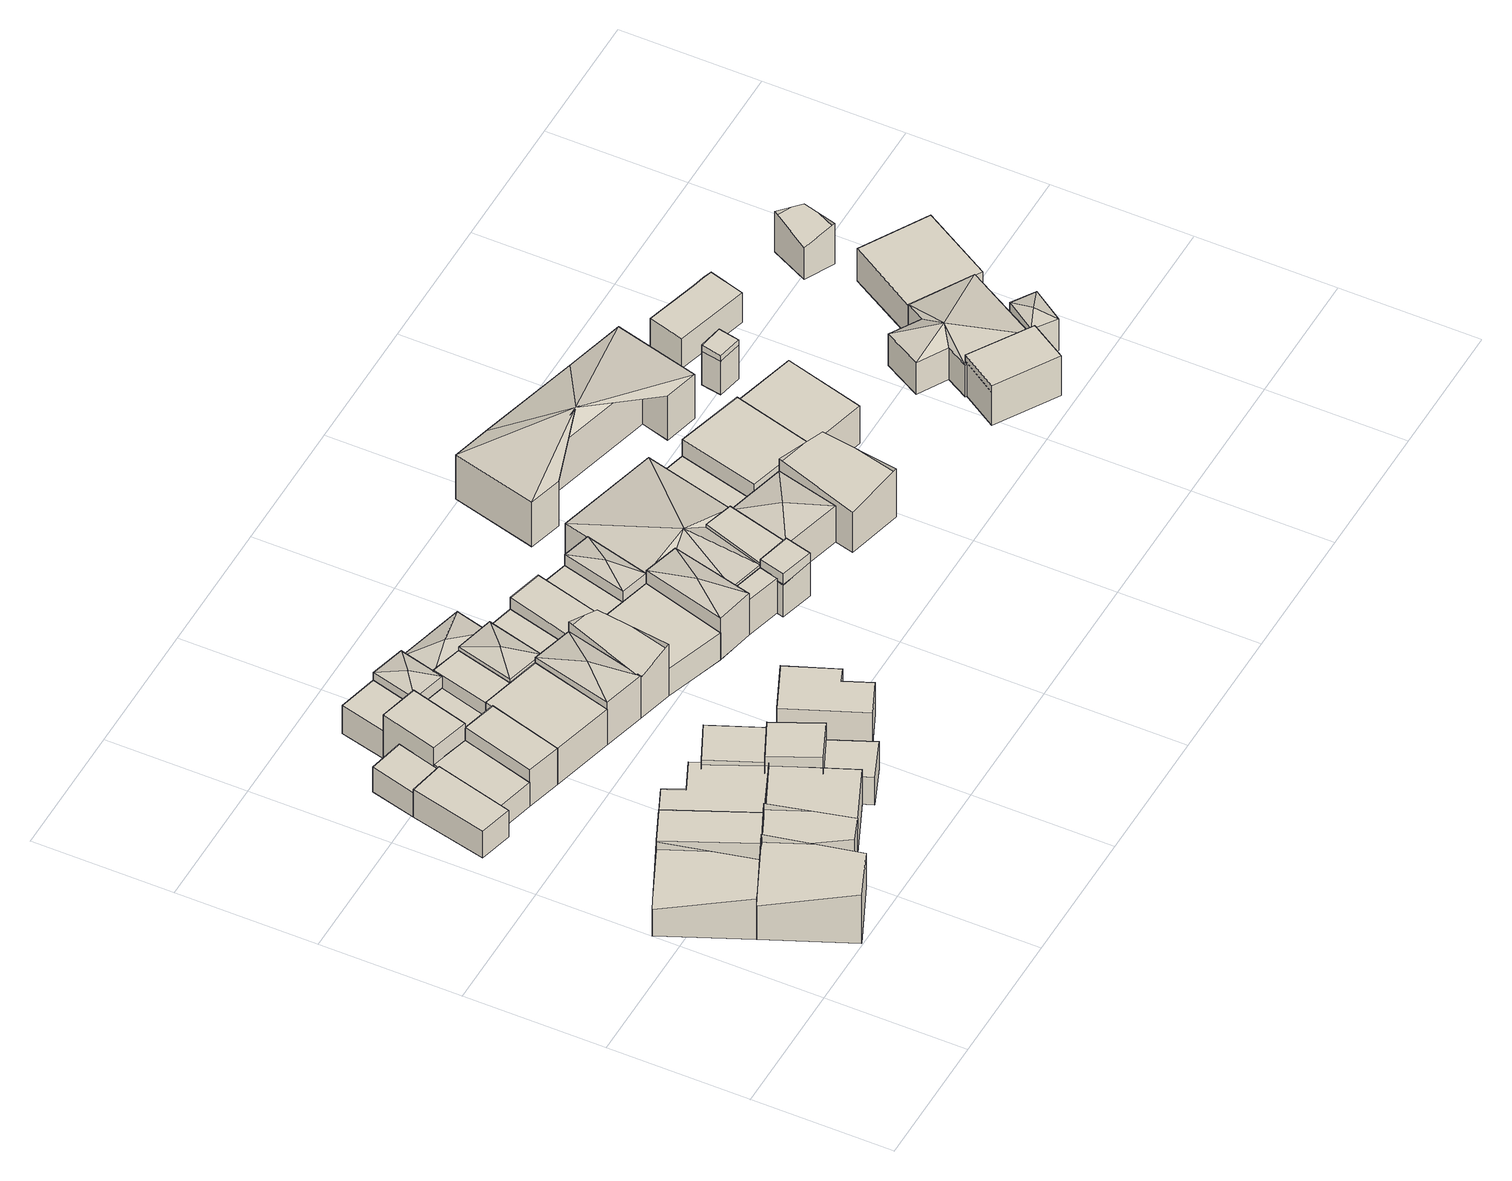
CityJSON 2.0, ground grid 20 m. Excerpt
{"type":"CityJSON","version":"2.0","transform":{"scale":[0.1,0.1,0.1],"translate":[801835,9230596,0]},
"CityObjects":{
"building1":{"type":"Building","attributes":{"Building Type":"Residential","Roof Shape":"gable","Roof Material":"Concrete Aluminum Tile","Roof Material Code":2,"Roof Direction":"southwest","Building Height":4.65,"Roof Slope":26.9,"Footprint Area":121.23,"Solar PV Capacity Low":15.18,"Solar PV Capacity High":19.94,"Solar Annual Energy Low":21887,"Solar Annual Energy High":28845,"Suitable PV Area":90.62},"geometry":[{"type":"MultiSurface","lod":"2.2","boundaries":[[[0,1,2,3]],[[3,2,4,5]],[[2,1,6,4]],[[1,0,7,6]],[[0,3,5,7]],[[5,4,6,7]]]}]},
"building2":{"type":"Building","attributes":{"Building Type":"Residential","Roof Shape":"gable","Roof Material":"Concrete Aluminum Tile","Roof Material Code":2,"Roof Direction":"southwest","Building Height":5.88,"Roof Slope":29.2,"Footprint Area":129.16,"Solar PV Capacity Low":16.17,"Solar PV Capacity High":21.24,"Solar Annual Energy Low":23319,"Solar Annual Energy High":30732,"Suitable PV Area":96.55},"geometry":[{"type":"MultiSurface","lod":"2.2","boundaries":[[[8,9,10,0]],[[0,10,11,12]],[[10,9,13,11]],[[9,8,14,13]],[[8,0,12,14]],[[12,11,13,14]]]}]},
"building3":{"type":"Building","attributes":{"Building Type":"Residential","Roof Shape":"shed","Roof Material":"Concrete Aluminum Tile","Roof Material Code":2,"Roof Direction":"southwest","Building Height":7.3,"Roof Slope":12.1,"Footprint Area":70.91,"Solar PV Capacity Low":8.88,"Solar PV Capacity High":11.66,"Solar Annual Energy Low":12802,"Solar Annual Energy High":16873,"Suitable PV Area":53.01},"geometry":[{"type":"MultiSurface","lod":"2.2","boundaries":[[[1,15,16,2]],[[2,16,17,18]],[[16,15,19,17]],[[15,1,20,19]],[[1,2,18,20]],[[18,17,19,20]]]}]},
"building4":{"type":"Building","attributes":{"Building Type":"Residential","Roof Shape":"shed","Roof Material":"Concrete Aluminum Tile","Roof Material Code":2,"Roof Direction":"northwest","Building Height":4.56,"Roof Slope":16.1,"Footprint Area":57.51,"Solar PV Capacity Low":7.2,"Solar PV Capacity High":9.46,"Solar Annual Energy Low":10382,"Solar Annual Energy High":13683,"Suitable PV Area":42.99},"geometry":[{"type":"MultiSurface","lod":"2.2","boundaries":[[[21,22,23,24]],[[24,23,25,26]],[[23,22,27,25]],[[22,21,28,27]],[[21,24,26,28]],[[26,25,27,28]]]}]},
"building5":{"type":"Building","attributes":{"Building Type":"Residential","Roof Shape":"gable","Roof Material":"Concrete Aluminum Tile","Roof Material Code":2,"Roof Direction":"southwest","Building Height":6.14,"Roof Slope":25.5,"Footprint Area":67.83,"Solar PV Capacity Low":8.49,"Solar PV Capacity High":11.16,"Solar Annual Energy Low":12247,"Solar Annual Energy High":16141,"Suitable PV Area":50.71},"geometry":[{"type":"MultiSurface","lod":"2.2","boundaries":[[[29,30,31,10]],[[10,31,32,33]],[[31,30,34,32]],[[30,29,35,34]],[[29,10,33,35]],[[33,32,34,35]]]}]},
"building6":{"type":"Building","attributes":{"Building Type":"Residential","Roof Shape":"shed","Roof Material":"Concrete Aluminum Tile","Roof Material Code":2,"Roof Direction":"northwest","Building Height":4.22,"Roof Slope":10.5,"Footprint Area":34.71,"Solar PV Capacity Low":4.35,"Solar PV Capacity High":5.71,"Solar Annual Energy Low":6267,"Solar Annual Energy High":8260,"Suitable PV Area":25.95},"geometry":[{"type":"MultiSurface","lod":"2.2","boundaries":[[[22,21,36,37]],[[37,36,38,39]],[[36,21,40,38]],[[21,22,41,40]],[[22,37,39,41]],[[39,38,40,41]]]}]},
"building7":{"type":"Building","attributes":{"Building Type":"Residential","Roof Shape":"shed","Roof Material":"Concrete Aluminum Tile","Roof Material Code":2,"Roof Direction":"northwest","Building Height":4.2,"Roof Slope":18.5,"Footprint Area":62.08,"Solar PV Capacity Low":7.77,"Solar PV Capacity High":10.21,"Solar Annual Energy Low":11209,"Solar Annual Energy High":14772,"Suitable PV Area":46.41},"geometry":[{"type":"MultiSurface","lod":"2.2","boundaries":[[[42,43,44,45]],[[45,44,46,47]],[[44,43,48,46]],[[43,42,49,48]],[[42,45,47,49]],[[47,46,48,49]]]}]},
"building8":{"type":"Building","attributes":{"Building Type":"Residential","Roof Shape":"shed","Roof Material":"Concrete Aluminum Tile","Roof Material Code":2,"Roof Direction":"southwest","Building Height":5.67,"Roof Slope":17,"Footprint Area":119.1,"Solar PV Capacity Low":14.91,"Solar PV Capacity High":19.59,"Solar Annual Energy Low":21504,"Solar Annual Energy High":28340,"Suitable PV Area":89.03},"geometry":[{"type":"MultiSurface","lod":"2.2","boundaries":[[[50,51,52,53,54,55]],[[55,54,56,57]],[[54,53,58,56]],[[53,52,59,58]],[[52,51,60,59]],[[51,50,61,60]],[[50,55,57,61]],[[57,56,58,59,60,61]]]}]},
"building9":{"type":"Building","attributes":{"Building Type":"Residential","Roof Shape":"flat","Roof Material":"Concrete Aluminum Tile","Roof Material Code":2,"Roof Direction":"southwest","Building Height":5.99,"Roof Slope":12.7,"Footprint Area":101.89,"Solar PV Capacity Low":12.76,"Solar PV Capacity High":16.76,"Solar Annual Energy Low":18395,"Solar Annual Energy High":24243,"Suitable PV Area":76.16},"geometry":[{"type":"MultiSurface","lod":"2.2","boundaries":[[[30,62,63,31]],[[31,63,64,65]],[[63,62,66,64]],[[62,30,67,66]],[[30,31,65,67]],[[65,64,66,67]]]}]},
"building10":{"type":"Building","attributes":{"Building Type":"Residential","Roof Shape":"shed","Roof Material":"Concrete Aluminum Tile","Roof Material Code":2,"Roof Direction":"northwest","Building Height":6.35,"Roof Slope":17.6,"Footprint Area":55.34,"Solar PV Capacity Low":6.93,"Solar PV Capacity High":9.1,"Solar Annual Energy Low":9992,"Solar Annual Energy High":13169,"Suitable PV Area":41.37},"geometry":[{"type":"MultiSurface","lod":"2.2","boundaries":[[[45,44,68,69]],[[69,68,70,71]],[[68,44,72,70]],[[44,45,73,72]],[[45,69,71,73]],[[71,70,72,73]]]}]},
"building11":{"type":"Building","attributes":{"Building Type":"Residential","Roof Shape":"shed","Roof Material":"Concrete Aluminum Tile","Roof Material Code":2,"Roof Direction":"northwest","Building Height":7.34,"Roof Slope":17.6,"Footprint Area":49.17,"Solar PV Capacity Low":6.16,"Solar PV Capacity High":8.09,"Solar Annual Energy Low":8877,"Solar Annual Energy High":11699,"Suitable PV Area":36.75},"geometry":[{"type":"MultiSurface","lod":"2.2","boundaries":[[[74,75,76,45]],[[45,76,77,78]],[[76,75,79,77]],[[75,74,80,79]],[[74,45,78,80]],[[78,77,79,80]]]}]},
"building12":{"type":"Building","attributes":{"Building Type":"Residential","Roof Shape":"flat","Roof Material":"Concrete Aluminum Tile","Roof Material Code":2,"Roof Direction":"southwest","Building Height":6.65,"Roof Slope":7.7,"Footprint Area":48.66,"Solar PV Capacity Low":6.09,"Solar PV Capacity High":8,"Solar Annual Energy Low":8785,"Solar Annual Energy High":11577,"Suitable PV Area":36.37},"geometry":[{"type":"MultiSurface","lod":"2.2","boundaries":[[[81,82,83,84]],[[84,83,85,86]],[[83,82,87,85]],[[82,81,88,87]],[[81,84,86,88]],[[86,85,87,88]]]}]},
"building13":{"type":"Building","attributes":{"Building Type":"Residential","Roof Shape":"shed","Roof Material":"Concrete Aluminum Tile","Roof Material Code":2,"Roof Direction":"northwest","Building Height":4.8,"Roof Slope":10,"Footprint Area":39.19,"Solar PV Capacity Low":4.91,"Solar PV Capacity High":6.44,"Solar Annual Energy Low":7075,"Solar Annual Energy High":9324,"Suitable PV Area":29.29},"geometry":[{"type":"MultiSurface","lod":"2.2","boundaries":[[[89,90,75,74]],[[74,75,91,92]],[[75,90,93,91]],[[90,89,94,93]],[[89,74,92,94]],[[92,91,93,94]]]}]},
"building14":{"type":"Building","attributes":{"Building Type":"Residential","Roof Shape":"shed","Roof Material":"Concrete Aluminum Tile","Roof Material Code":2,"Roof Direction":"southwest","Building Height":7.54,"Roof Slope":18.4,"Footprint Area":44.99,"Solar PV Capacity Low":5.63,"Solar PV Capacity High":7.4,"Solar Annual Energy Low":8123,"Solar Annual Energy High":10705,"Suitable PV Area":33.63},"geometry":[{"type":"MultiSurface","lod":"2.2","boundaries":[[[84,83,95,96]],[[96,95,97,98]],[[95,83,99,97]],[[83,84,100,99]],[[84,96,98,100]],[[98,97,99,100]]]}]},
"building15":{"type":"Building","attributes":{"Building Type":"Residential","Roof Shape":"shed","Roof Material":"Concrete Aluminum Tile","Roof Material Code":2,"Roof Direction":"northwest","Building Height":4.02,"Roof Slope":15.3,"Footprint Area":42.86,"Solar PV Capacity Low":5.37,"Solar PV Capacity High":7.05,"Solar Annual Energy Low":7739,"Solar Annual Energy High":10199,"Suitable PV Area":32.04},"geometry":[{"type":"MultiSurface","lod":"2.2","boundaries":[[[101,102,45,69]],[[69,45,103,104]],[[45,102,105,103]],[[102,101,106,105]],[[101,69,104,106]],[[104,103,105,106]]]}]},
"building16":{"type":"Building","attributes":{"Building Type":"Residential","Roof Shape":"flat","Roof Material":"Concrete Aluminum Tile","Roof Material Code":2,"Roof Direction":"southwest","Building Height":4.84,"Roof Slope":11.2,"Footprint Area":40.73,"Solar PV Capacity Low":5.1,"Solar PV Capacity High":6.7,"Solar Annual Energy Low":7353,"Solar Annual Energy High":9691,"Suitable PV Area":30.44},"geometry":[{"type":"MultiSurface","lod":"2.2","boundaries":[[[107,108,96,95]],[[95,96,109,110]],[[96,108,111,109]],[[108,107,112,111]],[[107,95,110,112]],[[110,109,111,112]]]}]},
"building17":{"type":"Building","attributes":{"Building Type":"Residential","Roof Shape":"shed","Roof Material":"Concrete Aluminum Tile","Roof Material Code":2,"Roof Direction":"northwest","Building Height":6.22,"Roof Slope":14.7,"Footprint Area":110.43,"Solar PV Capacity Low":13.83,"Solar PV Capacity High":18.16,"Solar Annual Energy Low":19937,"Solar Annual Energy High":26275,"Suitable PV Area":82.54},"geometry":[{"type":"MultiSurface","lod":"2.2","boundaries":[[[113,68,114,115]],[[115,114,116,117]],[[114,68,70,116]],[[68,113,118,70]],[[113,115,117,118]],[[117,116,70,118]]]}]},
"building18":{"type":"Building","attributes":{"Building Type":"Residential","Roof Shape":"hip","Roof Material":"Concrete Aluminum Tile","Roof Material Code":2,"Roof Direction":"northwest","Building Height":6.21,"Roof Slope":26.1,"Footprint Area":35.09,"Solar PV Capacity Low":4.39,"Solar PV Capacity High":5.77,"Solar Annual Energy Low":6336,"Solar Annual Energy High":8350,"Suitable PV Area":26.23},"geometry":[{"type":"MultiSurface","lod":"2.2","boundaries":[[[119,89,102,101]],[[101,102,120,121]],[[102,89,122,120]],[[89,119,123,122]],[[119,101,121,123]],[[121,120,124]],[[120,122,124]],[[122,123,124]],[[123,121,124]]]}]},
"building19":{"type":"Building","attributes":{"Building Type":"Residential","Roof Shape":"flat","Roof Material":"Concrete Aluminum Tile","Roof Material Code":2,"Roof Direction":"northwest","Building Height":6.35,"Roof Slope":9.7,"Footprint Area":40.34,"Solar PV Capacity Low":5.05,"Solar PV Capacity High":6.63,"Solar Annual Energy Low":7284,"Solar Annual Energy High":9599,"Suitable PV Area":30.16},"geometry":[{"type":"MultiSurface","lod":"2.2","boundaries":[[[125,126,113,127]],[[127,113,128,129]],[[113,126,130,128]],[[126,125,131,130]],[[125,127,129,131]],[[129,128,130,131]]]}]},
"building20":{"type":"Building","attributes":{"Building Type":"Residential","Roof Shape":"hip","Roof Material":"Concrete Aluminum Tile","Roof Material Code":2,"Roof Direction":"northwest","Building Height":7.43,"Roof Slope":25,"Footprint Area":73.97,"Solar PV Capacity Low":9.26,"Solar PV Capacity High":12.16,"Solar Annual Energy Low":13355,"Solar Annual Energy High":17601,"Suitable PV Area":55.29},"geometry":[{"type":"MultiSurface","lod":"2.2","boundaries":[[[115,114,132,133]],[[133,132,134,135]],[[132,114,136,134]],[[114,115,137,136]],[[115,133,135,137]],[[135,134,138]],[[134,136,138]],[[136,137,138]],[[137,135,138]]]}]},
"building21":{"type":"Building","attributes":{"Building Type":"Residential","Roof Shape":"hip","Roof Material":"Concrete Aluminum Tile","Roof Material Code":2,"Roof Direction":"northwest","Building Height":6.99,"Roof Slope":26.4,"Footprint Area":50.69,"Solar PV Capacity Low":6.35,"Solar PV Capacity High":8.34,"Solar Annual Energy Low":9153,"Solar Annual Energy High":12062,"Suitable PV Area":37.89},"geometry":[{"type":"MultiSurface","lod":"2.2","boundaries":[[[139,125,127,140]],[[140,127,141,142]],[[127,125,143,141]],[[125,139,144,143]],[[139,140,142,144]],[[142,141,145]],[[141,143,145]],[[143,144,145]],[[144,142,145]]]}]},
"building22":{"type":"Building","attributes":{"Building Type":"Residential","Roof Shape":"flat","Roof Material":"Concrete Aluminum Tile","Roof Material Code":2,"Roof Direction":"southwest","Building Height":5.5,"Roof Slope":9.4,"Footprint Area":79.69,"Solar PV Capacity Low":9.98,"Solar PV Capacity High":13.11,"Solar Annual Energy Low":14388,"Solar Annual Energy High":18962,"Suitable PV Area":59.57},"geometry":[{"type":"MultiSurface","lod":"2.2","boundaries":[[[146,147,148,149,150,151]],[[151,150,152,153]],[[150,149,154,152]],[[149,148,155,154]],[[148,147,156,155]],[[147,146,157,156]],[[146,151,153,157]],[[153,152,154,155,156,157]]]}]},
"building23":{"type":"Building","attributes":{"Building Type":"Residential","Roof Shape":"hip","Roof Material":"Concrete Aluminum Tile","Roof Material Code":2,"Roof Direction":"northwest","Building Height":5.24,"Roof Slope":28.3,"Footprint Area":56.77,"Solar PV Capacity Low":7.11,"Solar PV Capacity High":9.34,"Solar Annual Energy Low":10249,"Solar Annual Energy High":13507,"Suitable PV Area":42.43},"geometry":[{"type":"MultiSurface","lod":"2.2","boundaries":[[[158,119,126,139]],[[139,126,159,160]],[[126,119,161,159]],[[119,158,162,161]],[[158,139,160,162]],[[160,159,163]],[[159,161,163]],[[161,162,163]],[[162,160,163]]]}]},
"building24":{"type":"Building","attributes":{"Building Type":"Residential","Roof Shape":"gable","Roof Material":"Concrete Aluminum Tile","Roof Material Code":2,"Roof Direction":"northwest","Building Height":7.12,"Roof Slope":34.3,"Footprint Area":63.24,"Solar PV Capacity Low":7.92,"Solar PV Capacity High":10.4,"Solar Annual Energy Low":11417,"Solar Annual Energy High":15047,"Suitable PV Area":47.27},"geometry":[{"type":"MultiSurface","lod":"2.2","boundaries":[[[133,132,164,165]],[[165,164,166,167]],[[164,132,168,166]],[[132,133,169,168]],[[133,165,167,169]],[[167,166,168,169]]]}]},
"building25":{"type":"Building","attributes":{"Building Type":"Residential","Roof Shape":"flat","Roof Material":"Concrete Aluminum Tile","Roof Material Code":2,"Roof Direction":"northwest","Building Height":4.75,"Roof Slope":14.1,"Footprint Area":48.12,"Solar PV Capacity Low":6.03,"Solar PV Capacity High":7.91,"Solar Annual Energy Low":8688,"Solar Annual Energy High":11450,"Suitable PV Area":35.97},"geometry":[{"type":"MultiSurface","lod":"2.2","boundaries":[[[170,171,140,133]],[[133,140,172,173]],[[140,171,174,172]],[[171,170,175,174]],[[170,133,173,175]],[[173,172,174,175]]]}]},
"building26":{"type":"Building","attributes":{"Building Type":"Residential","Roof Shape":"shed","Roof Material":"Concrete Aluminum Tile","Roof Material Code":2,"Roof Direction":"northwest","Building Height":6.57,"Roof Slope":16.2,"Footprint Area":51.38,"Solar PV Capacity Low":6.43,"Solar PV Capacity High":8.45,"Solar Annual Energy Low":9276,"Solar Annual Energy High":12225,"Suitable PV Area":38.4},"geometry":[{"type":"MultiSurface","lod":"2.2","boundaries":[[[176,170,133,165]],[[165,133,177,178]],[[133,170,179,177]],[[170,176,180,179]],[[176,165,178,180]],[[178,177,179,180]]]}]},
"building27":{"type":"Building","attributes":{"Building Type":"Residential","Roof Shape":"shed","Roof Material":"Concrete Aluminum Tile","Roof Material Code":2,"Roof Direction":"northwest","Building Height":4.67,"Roof Slope":16.4,"Footprint Area":110.45,"Solar PV Capacity Low":13.83,"Solar PV Capacity High":18.16,"Solar Annual Energy Low":19940,"Solar Annual Energy High":26280,"Suitable PV Area":82.56},"geometry":[{"type":"MultiSurface","lod":"2.2","boundaries":[[[165,164,181,182]],[[182,181,183,184]],[[181,164,185,183]],[[164,165,186,185]],[[165,182,184,186]],[[184,183,185,186]]]}]},
"building28":{"type":"Building","attributes":{"Building Type":"Residential","Roof Shape":"flat","Roof Material":"Concrete Aluminum Tile","Roof Material Code":2,"Roof Direction":"northwest","Building Height":4.85,"Roof Slope":14.7,"Footprint Area":47.16,"Solar PV Capacity Low":5.9,"Solar PV Capacity High":7.76,"Solar Annual Energy Low":8515,"Solar Annual Energy High":11221,"Suitable PV Area":35.25},"geometry":[{"type":"MultiSurface","lod":"2.2","boundaries":[[[187,188,165,189]],[[189,165,190,191]],[[165,188,192,190]],[[188,187,193,192]],[[187,189,191,193]],[[191,190,192,193]]]}]},
"building29":{"type":"Building","attributes":{"Building Type":"Residential","Roof Shape":"hip","Roof Material":"Concrete Aluminum Tile","Roof Material Code":2,"Roof Direction":"northwest","Building Height":7.22,"Roof Slope":20.4,"Footprint Area":67.19,"Solar PV Capacity Low":8.41,"Solar PV Capacity High":11.05,"Solar Annual Energy Low":12131,"Solar Annual Energy High":15987,"Suitable PV Area":50.22},"geometry":[{"type":"MultiSurface","lod":"2.2","boundaries":[[[194,182,181,195]],[[195,181,196,197]],[[181,182,198,196]],[[182,194,199,198]],[[194,195,197,199]],[[197,196,200]],[[196,198,200]],[[198,199,200]],[[199,197,200]]]}]},
"building30":{"type":"Building","attributes":{"Building Type":"Residential","Roof Shape":"hip","Roof Material":"Concrete Aluminum Tile","Roof Material Code":2,"Roof Direction":"northwest","Building Height":6.75,"Roof Slope":26.5,"Footprint Area":42.06,"Solar PV Capacity Low":5.27,"Solar PV Capacity High":6.92,"Solar Annual Energy Low":7594,"Solar Annual Energy High":10009,"Suitable PV Area":31.44},"geometry":[{"type":"MultiSurface","lod":"2.2","boundaries":[[[201,187,189,182]],[[182,189,202,203]],[[189,187,204,202]],[[187,201,205,204]],[[201,182,203,205]],[[203,202,206]],[[202,204,206]],[[204,205,206]],[[205,203,206]]]}]},
"building31":{"type":"Building","attributes":{"Building Type":"Residential","Roof Shape":"shed","Roof Material":"Concrete Aluminum Tile","Roof Material Code":2,"Roof Direction":"northwest","Building Height":6.05,"Roof Slope":12.8,"Footprint Area":14.25,"Solar PV Capacity Low":1.78,"Solar PV Capacity High":2.34,"Solar Annual Energy Low":2573,"Solar Annual Energy High":3391,"Suitable PV Area":10.65},"geometry":[{"type":"MultiSurface","lod":"2.2","boundaries":[[[207,208,195,209]],[[209,195,210,211]],[[195,208,212,210]],[[208,207,213,212]],[[207,209,211,213]],[[211,210,212,213]]]}]},
"building32":{"type":"Building","attributes":{"Building Type":"Residential","Roof Shape":"gable","Roof Material":"Concrete Aluminum Tile","Roof Material Code":2,"Roof Direction":"northwest","Building Height":5.51,"Roof Slope":25.3,"Footprint Area":19.11,"Solar PV Capacity Low":2.39,"Solar PV Capacity High":3.14,"Solar Annual Energy Low":3450,"Solar Annual Energy High":4547,"Suitable PV Area":14.29},"geometry":[{"type":"MultiSurface","lod":"2.2","boundaries":[[[214,207,215,216]],[[216,215,217,218]],[[215,207,219,217]],[[207,214,220,219]],[[214,216,218,220]],[[218,217,219,220]]]}]},
"building33":{"type":"Building","attributes":{"Building Type":"Residential","Roof Shape":"flat","Roof Material":"Concrete Glazed Tile","Roof Material Code":1,"Roof Direction":"northwest","Building Height":7.52,"Roof Slope":13.1,"Footprint Area":19.11,"Solar PV Capacity Low":2.39,"Solar PV Capacity High":3.14,"Solar Annual Energy Low":3450,"Solar Annual Energy High":4547,"Suitable PV Area":14.29},"geometry":[{"type":"MultiSurface","lod":"2.2","boundaries":[[[214,207,215,216]],[[216,215,221,222]],[[215,207,223,221]],[[207,214,224,223]],[[214,216,222,224]],[[222,221,223,224]]]}]},
"building34":{"type":"Building","attributes":{"Building Type":"Residential","Roof Shape":"flat","Roof Material":"Concrete Glazed Tile","Roof Material Code":1,"Roof Direction":"northwest","Building Height":5.16,"Roof Slope":9.8,"Footprint Area":46.21,"Solar PV Capacity Low":5.79,"Solar PV Capacity High":7.6,"Solar Annual Energy Low":8343,"Solar Annual Energy High":10996,"Suitable PV Area":34.54},"geometry":[{"type":"MultiSurface","lod":"2.2","boundaries":[[[225,207,214,226]],[[226,214,227,228]],[[214,207,229,227]],[[207,225,230,229]],[[225,226,228,230]],[[228,227,229,230]]]}]},
"building35":{"type":"Building","attributes":{"Building Type":"Residential","Roof Shape":"shed","Roof Material":"Concrete Glazed Tile","Roof Material Code":1,"Roof Direction":"northwest","Building Height":6.77,"Roof Slope":19.8,"Footprint Area":43.98,"Solar PV Capacity Low":5.51,"Solar PV Capacity High":7.23,"Solar Annual Energy Low":7940,"Solar Annual Energy High":10465,"Suitable PV Area":32.88},"geometry":[{"type":"MultiSurface","lod":"2.2","boundaries":[[[231,207,214,226]],[[226,214,232,233]],[[214,207,234,232]],[[207,231,235,234]],[[231,226,233,235]],[[233,232,234,235]]]}]},
"building36":{"type":"Building","attributes":{"Building Type":"Residential","Roof Shape":"hip","Roof Material":"Concrete Aluminum Tile","Roof Material Code":2,"Roof Direction":"northwest","Building Height":6.51,"Roof Slope":21.7,"Footprint Area":262.11,"Solar PV Capacity Low":32.82,"Solar PV Capacity High":43.1,"Solar Annual Energy Low":47323,"Solar Annual Energy High":62368,"Suitable PV Area":195.93},"geometry":[{"type":"MultiSurface","lod":"2.2","boundaries":[[[236,237,238,182,194,208,207,231]],[[231,207,239,240]],[[207,208,241,239]],[[208,194,242,241]],[[194,182,243,242]],[[182,238,244,243]],[[238,237,245,244]],[[237,236,246,245]],[[236,231,240,246]],[[240,239,247]],[[239,241,247]],[[241,242,247]],[[242,243,247]],[[243,244,247]],[[244,245,247]],[[245,246,247]],[[246,240,247]]]}]},
"building37":{"type":"Building","attributes":{"Building Type":"Residential","Roof Shape":"hip","Roof Material":"Concrete Aluminum Tile","Roof Material Code":2,"Roof Direction":"northwest","Building Height":6.29,"Roof Slope":21.6,"Footprint Area":85.19,"Solar PV Capacity Low":10.67,"Solar PV Capacity High":14.01,"Solar Annual Energy Low":15380,"Solar Annual Energy High":20270,"Suitable PV Area":63.68},"geometry":[{"type":"MultiSurface","lod":"2.2","boundaries":[[[226,214,248,249]],[[249,248,250,251]],[[248,214,252,250]],[[214,226,253,252]],[[226,249,251,253]],[[251,250,254]],[[250,252,254]],[[252,253,254]],[[253,251,254]]]}]},
"building38":{"type":"Building","attributes":{"Building Type":"Residential","Roof Shape":"flat","Roof Material":"Concrete Aluminum Tile","Roof Material Code":2,"Roof Direction":"northwest","Building Height":4.48,"Roof Slope":9.7,"Footprint Area":52.33,"Solar PV Capacity Low":6.55,"Solar PV Capacity High":8.61,"Solar Annual Energy Low":9447,"Solar Annual Energy High":12451,"Suitable PV Area":39.11},"geometry":[{"type":"MultiSurface","lod":"2.2","boundaries":[[[255,256,236,257]],[[257,236,258,259]],[[236,256,260,258]],[[256,255,261,260]],[[255,257,259,261]],[[259,258,260,261]]]}]},
"building39":{"type":"Building","attributes":{"Building Type":"Residential","Roof Shape":"gable","Roof Material":"Concrete Aluminum Tile","Roof Material Code":2,"Roof Direction":"northwest","Building Height":6.97,"Roof Slope":28.1,"Footprint Area":98.59,"Solar PV Capacity Low":12.34,"Solar PV Capacity High":16.21,"Solar Annual Energy Low":17800,"Solar Annual Energy High":23459,"Suitable PV Area":73.7},"geometry":[{"type":"MultiSurface","lod":"2.2","boundaries":[[[249,262,263,264]],[[264,263,265,266]],[[263,262,267,265]],[[262,249,268,267]],[[249,264,266,268]],[[266,265,267,268]]]}]},
"building40":{"type":"Building","attributes":{"Building Type":"Residential","Roof Shape":"flat","Roof Material":"Concrete Aluminum Tile","Roof Material Code":2,"Roof Direction":"northwest","Building Height":7.43,"Roof Slope":6.3,"Footprint Area":118.79,"Solar PV Capacity Low":14.87,"Solar PV Capacity High":19.53,"Solar Annual Energy Low":21446,"Solar Annual Energy High":28264,"Suitable PV Area":88.79},"geometry":[{"type":"MultiSurface","lod":"2.2","boundaries":[[[269,255,257,270]],[[270,257,271,272]],[[257,255,273,271]],[[255,269,274,273]],[[269,270,272,274]],[[272,271,273,274]]]}]},
"building41":{"type":"Building","attributes":{"Building Type":"Residential","Roof Shape":"hip","Roof Material":"Concrete Glazed Tile","Roof Material Code":1,"Roof Direction":"northwest","Building Height":7.66,"Roof Slope":27.2,"Footprint Area":297.19,"Solar PV Capacity Low":37.21,"Solar PV Capacity High":48.87,"Solar Annual Energy Low":53656,"Solar Annual Energy High":70714,"Suitable PV Area":222.15},"geometry":[{"type":"MultiSurface","lod":"2.2","boundaries":[[[275,276,277,278,279,280,281,282,283,284]],[[284,283,285,286]],[[283,282,287,285]],[[282,281,288,287]],[[281,280,289,288]],[[280,279,290,289]],[[279,278,291,290]],[[278,277,292,291]],[[277,276,293,292]],[[276,275,294,293]],[[275,284,286,294]],[[286,285,295]],[[285,287,295]],[[287,288,295]],[[288,289,295]],[[289,290,295]],[[290,291,295]],[[291,292,295]],[[292,293,295]],[[293,294,295]],[[294,286,295]]]}]},
"building42":{"type":"Building","attributes":{"Building Type":"Residential","Roof Shape":"shed","Roof Material":"Concrete Aluminum Tile","Roof Material Code":2,"Roof Direction":"northwest","Building Height":6.5,"Roof Slope":11,"Footprint Area":115.59,"Solar PV Capacity Low":14.47,"Solar PV Capacity High":19.01,"Solar Annual Energy Low":20869,"Solar Annual Energy High":27503,"Suitable PV Area":86.4},"geometry":[{"type":"MultiSurface","lod":"2.2","boundaries":[[[296,297,270,298]],[[298,270,299,300]],[[270,297,301,299]],[[297,296,302,301]],[[296,298,300,302]],[[300,299,301,302]]]}]},
"building43":{"type":"Building","attributes":{"Building Type":"Residential","Roof Shape":"hip","Roof Material":"Concrete Aluminum Tile","Roof Material Code":2,"Roof Direction":"northwest","Building Height":5.75,"Roof Slope":23.4,"Footprint Area":10.53,"Solar PV Capacity Low":1.32,"Solar PV Capacity High":1.73,"Solar Annual Energy Low":1901,"Solar Annual Energy High":2505,"Suitable PV Area":7.87},"geometry":[{"type":"MultiSurface","lod":"2.2","boundaries":[[[303,304,305,306]],[[306,305,307,308]],[[305,304,309,307]],[[304,303,310,309]],[[303,306,308,310]],[[308,307,311]],[[307,309,311]],[[309,310,311]],[[310,308,311]]]}]},
"building44":{"type":"Building","attributes":{"Building Type":"Residential","Roof Shape":"shed","Roof Material":"Concrete Glazed Tile","Roof Material Code":1,"Roof Direction":"northwest","Building Height":6.8,"Roof Slope":17.1,"Footprint Area":10.53,"Solar PV Capacity Low":1.32,"Solar PV Capacity High":1.73,"Solar Annual Energy Low":1901,"Solar Annual Energy High":2505,"Suitable PV Area":7.87},"geometry":[{"type":"MultiSurface","lod":"2.2","boundaries":[[[303,304,305,306]],[[306,305,312,313]],[[305,304,314,312]],[[304,303,315,314]],[[303,306,313,315]],[[313,312,314,315]]]}]},
"building45":{"type":"Building","attributes":{"Building Type":"Residential","Roof Shape":"flat","Roof Material":"Concrete Aluminum Tile","Roof Material Code":2,"Roof Direction":"northwest","Building Height":6.89,"Roof Slope":12.4,"Footprint Area":64.18,"Solar PV Capacity Low":8.04,"Solar PV Capacity High":10.56,"Solar Annual Energy Low":11588,"Solar Annual Energy High":15272,"Suitable PV Area":47.98},"geometry":[{"type":"MultiSurface","lod":"2.2","boundaries":[[[316,317,318,319]],[[319,318,320,321]],[[318,317,322,320]],[[317,316,323,322]],[[316,319,321,323]],[[321,320,322,323]]]}]},
"building46":{"type":"Building","attributes":{"Building Type":"Residential","Roof Shape":"shed","Roof Material":"Concrete Aluminum Tile","Roof Material Code":2,"Roof Direction":"northwest","Building Height":5.74,"Roof Slope":10.6,"Footprint Area":64.18,"Solar PV Capacity Low":8.04,"Solar PV Capacity High":10.56,"Solar Annual Energy Low":11588,"Solar Annual Energy High":15272,"Suitable PV Area":47.98},"geometry":[{"type":"MultiSurface","lod":"2.2","boundaries":[[[316,317,318,319]],[[319,318,324,325]],[[318,317,326,324]],[[317,316,327,326]],[[316,319,325,327]],[[325,324,326,327]]]}]},
"building47":{"type":"Building","attributes":{"Building Type":"Residential","Roof Shape":"flat","Roof Material":"Concrete Glazed Tile","Roof Material Code":1,"Roof Direction":"northwest","Building Height":5.22,"Roof Slope":12.2,"Footprint Area":58.05,"Solar PV Capacity Low":7.27,"Solar PV Capacity High":9.55,"Solar Annual Energy Low":10481,"Solar Annual Energy High":13813,"Suitable PV Area":43.39},"geometry":[{"type":"MultiSurface","lod":"2.2","boundaries":[[[328,329,330,331,332,333]],[[333,332,334,335]],[[332,331,336,334]],[[331,330,337,336]],[[330,329,338,337]],[[329,328,339,338]],[[328,333,335,339]],[[335,334,336,337,338,339]]]}]},
"building48":{"type":"Building","attributes":{"Building Type":"Residential","Roof Shape":"hip","Roof Material":"Concrete Aluminum Tile","Roof Material Code":2,"Roof Direction":"northwest","Building Height":5.49,"Roof Slope":23,"Footprint Area":154.34,"Solar PV Capacity Low":19.32,"Solar PV Capacity High":25.38,"Solar Annual Energy Low":27865,"Solar Annual Energy High":36723,"Suitable PV Area":115.37},"geometry":[{"type":"MultiSurface","lod":"2.2","boundaries":[[[340,341,342,343,344,345,346,347]],[[347,346,348,349]],[[346,345,350,348]],[[345,344,351,350]],[[344,343,352,351]],[[343,342,353,352]],[[342,341,354,353]],[[341,340,355,354]],[[340,347,349,355]],[[349,348,356]],[[348,350,356]],[[350,351,356]],[[351,352,356]],[[352,353,356]],[[353,354,356]],[[354,355,356]],[[355,349,356]]]}]},
"building49":{"type":"Building","attributes":{"Building Type":"Residential","Roof Shape":"hip","Roof Material":"Concrete Glazed Tile","Roof Material Code":1,"Roof Direction":"northwest","Building Height":5.54,"Roof Slope":25.9,"Footprint Area":21.28,"Solar PV Capacity Low":2.66,"Solar PV Capacity High":3.5,"Solar Annual Energy Low":3842,"Solar Annual Energy High":5064,"Suitable PV Area":15.91},"geometry":[{"type":"MultiSurface","lod":"2.2","boundaries":[[[357,358,359,360]],[[360,359,361,362]],[[359,358,363,361]],[[358,357,364,363]],[[357,360,362,364]],[[362,361,365]],[[361,363,365]],[[363,364,365]],[[364,362,365]]]}]},
"building50":{"type":"Building","attributes":{"Building Type":"Residential","Roof Shape":"shed","Roof Material":"Concrete Aluminum Tile","Roof Material Code":2,"Roof Direction":"northwest","Building Height":5.35,"Roof Slope":10.2,"Footprint Area":128.57,"Solar PV Capacity Low":16.1,"Solar PV Capacity High":21.14,"Solar Annual Energy Low":23213,"Solar Annual Energy High":30593,"Suitable PV Area":96.11},"geometry":[{"type":"MultiSurface","lod":"2.2","boundaries":[[[366,340,367,368]],[[368,367,369,370]],[[367,340,371,369]],[[340,366,372,371]],[[366,368,370,372]],[[370,369,371,372]]]}]},
"building51":{"type":"Building","attributes":{"Building Type":"Residential","Roof Shape":"gable","Roof Material":"Concrete Glazed Tile","Roof Material Code":1,"Roof Direction":"northwest","Building Height":5.45,"Roof Slope":32.7,"Footprint Area":29.44,"Solar PV Capacity Low":3.69,"Solar PV Capacity High":4.84,"Solar Annual Energy Low":5316,"Solar Annual Energy High":7006,"Suitable PV Area":22.01},"geometry":[{"type":"MultiSurface","lod":"2.2","boundaries":[[[373,374,375,376]],[[376,375,377,378]],[[375,374,379,377]],[[374,373,380,379]],[[373,376,378,380]],[[378,377,379,380]]]}]}
},
"vertices":[
[54,121,0],[140,158,0],[87,277,0],[1,239,0],[87,277,71],[1,239,46],[140,158,46],[54,121,71],
[107,2,0],[198,42,0],[145,161,0],[145,161,85],[54,121,59],[198,42,59],[107,2,85],
[190,180,0],[137,299,0],[137,299,73],[87,277,73],[190,180,75],[140,158,75],
[104,587,0],[53,597,0],[28,488,0],[76,476,0],[28,488,46],[76,476,46],[53,597,48],[104,587,48],
[192,55,0],[246,78,0],[198,184,0],[198,184,82],[145,161,61],[246,78,61],[192,55,82],
[121,651,0],[70,662,0],[121,651,43],[70,662,43],[104,587,42],[53,597,42],
[107,596,0],[80,491,0],[135,477,0],[163,581,0],[135,477,42],[163,581,44],[80,491,42],[107,596,45],
[198,292,0],[185,321,0],[137,300,0],[190,179,0],[284,221,0],[243,312,0],[284,221,60],[243,312,57],[190,179,61],[137,300,57],[185,321,57],[198,292,58],
[326,113,0],[280,219,0],[280,219,60],[198,184,60],[326,113,60],[246,78,60],
[185,464,0],[213,568,0],[185,464,63],[213,568,66],[135,477,64],[163,581,66],
[184,663,0],[128,677,0],[106,596,0],[106,596,74],[163,581,73],[128,677,76],[184,663,76],
[301,321,0],[245,295,0],[277,223,0],[333,249,0],[277,223,66],[333,249,66],[245,295,66],[301,321,66],
[201,728,0],[144,742,0],[128,677,48],[184,663,48],[144,742,49],[201,728,49],
[307,157,0],[363,182,0],[307,157,78],[363,182,77],[277,223,76],[333,249,75],
[234,649,0],[184,662,0],[163,581,40],[213,568,40],[184,662,42],[234,649,42],
[331,98,0],[390,122,0],[363,182,48],[307,157,48],[390,122,48],[331,98,48],
[215,579,0],[275,441,0],[305,556,0],[275,441,62],[305,556,65],[215,579,65],
[251,715,0],[184,662,62],[234,649,62],[201,728,62],[251,715,62],[218,689,68],
[282,651,0],[237,663,0],[260,568,0],[215,579,64],[260,568,64],[237,663,64],[282,651,64],
[335,425,0],[365,540,0],[335,425,74],[365,540,74],[275,441,74],[305,556,74],[320,491,83],
[339,637,0],[317,553,0],[260,568,70],[317,553,70],[282,651,70],[339,637,70],[300,602,77],
[457,209,0],[477,217,0],[447,288,0],[378,258,0],[425,149,0],[474,170,0],[425,149,55],[474,170,55],[378,258,55],[447,288,55],[477,217,55],[457,209,55],
[353,689,0],[237,663,52],[339,637,52],[251,715,52],[353,689,52],[295,676,60],
[386,412,0],[417,527,0],[386,412,90],[417,527,71],[335,425,71],[365,540,90],
[390,634,0],[342,646,0],[317,553,48],[365,540,48],[342,646,48],[390,634,48],
[441,621,0],[365,540,66],[417,527,66],[390,634,68],[441,621,68],
[472,384,0],[505,504,0],[472,384,47],[505,504,50],[386,412,47],[417,527,50],
[489,609,0],[442,621,0],[464,515,0],[417,527,48],[464,515,48],[442,621,48],[489,609,48],
[557,490,0],[527,372,0],[472,384,72],[527,372,72],[505,504,72],[557,490,72],[515,438,79],
[530,598,0],[464,515,67],[505,504,67],[489,609,67],[530,598,67],[497,556,74],
[584,386,0],[533,399,0],[577,359,0],[527,372,61],[577,359,60],[533,399,61],[584,386,61],
[632,374,0],[574,349,0],[622,336,0],[574,349,55],[622,336,59],[584,386,59],[632,374,55],
[574,349,75],[622,336,75],[584,386,75],[632,374,75],
[607,476,0],[655,464,0],[632,374,52],[655,464,52],[584,386,52],[607,476,52],
[613,476,0],[632,374,68],[655,464,70],[584,386,68],[613,476,70],
[656,464,0],[690,595,0],[540,634,0],[584,386,65],[613,476,65],[533,399,65],[557,490,65],[505,504,65],[540,634,65],[690,595,65],[656,464,65],[585,493,80],
[721,351,0],[744,441,0],[721,351,63],[744,441,63],[632,374,63],[655,464,63],[688,408,72],
[729,568,0],[686,579,0],[699,453,0],[656,464,45],[699,453,45],[686,579,45],[729,568,45],
[714,324,0],[794,304,0],[823,421,0],[794,304,84],[823,421,70],[714,324,70],[744,441,84],
[826,541,0],[795,427,0],[699,453,74],[795,427,74],[729,568,74],[826,541,74],
[779,750,0],[629,790,0],[575,804,0],[543,682,0],[591,669,0],[602,709,0],[797,658,0],[786,617,0],[835,605,0],[867,727,0],[835,605,77],[867,727,77],[786,617,77],[797,658,77],[602,709,77],[591,669,77],[543,682,77],[575,804,77],[629,790,77],[779,750,77],[700,701,95],
[919,517,0],[824,542,0],[889,403,0],[795,427,65],[889,403,65],[824,542,67],[919,517,67],
[892,624,0],[887,595,0],[922,588,0],[927,618,0],[922,588,58],[927,618,58],[887,595,58],[892,624,58],[907,606,61],
[922,588,68],[927,618,69],[887,595,68],[892,624,69],
[991,272,0],[1077,219,0],[1110,273,0],[1025,326,0],[1110,273,69],[1025,326,69],[1077,219,69],[991,272,69],
[1110,273,58],[1025,326,59],[1077,219,57],[991,272,58],
[1014,684,0],[997,688,0],[920,710,0],[906,659,0],[1012,629,0],[1027,680,0],[1012,629,52],[1027,680,52],[906,659,52],[920,710,52],[997,688,52],[1014,684,52],
[1084,435,0],[1069,409,0],[1027,434,0],[997,380,0],[1039,356,0],[1021,324,0],[1106,276,0],[1169,386,0],[1106,276,55],[1169,386,55],[1021,324,55],[1039,356,55],[997,380,55],[1027,434,55],[1069,409,55],[1084,435,55],[1064,375,68],
[1144,325,0],[1114,280,0],[1146,258,0],[1177,304,0],[1146,258,55],[1177,304,55],[1114,280,55],[1144,325,55],[1145,292,61],
[1142,536,0],[1179,380,0],[1237,482,0],[1179,380,53],[1237,482,55],[1084,435,54],[1142,536,56],
[1141,650,0],[1114,595,0],[1156,574,0],[1183,630,0],[1156,574,70],[1183,630,55],[1114,595,55],[1141,650,70]
]}
